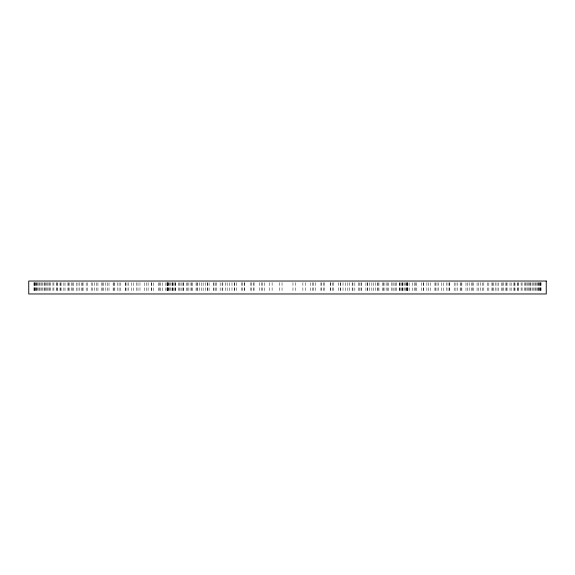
<?xml version="1.0" encoding="UTF-8"?>
<svg xmlns="http://www.w3.org/2000/svg" width="575" height="575" viewBox="0 0 575 575"><rect width="100%" height="100%" fill="white"/><g stroke="black" fill="none" stroke-linecap="round" stroke-linejoin="round"><path stroke-width="0.43" stroke-dasharray="2.88 2.16" d="M541.075 282.648L541.075 292.352M540.766 282.648L540.766 292.352M540.593 282.648L540.593 292.352M540.011 282.648L540.011 292.352M539.724 282.648L539.724 292.352M538.861 282.648L538.861 292.352M538.466 282.648L538.466 292.352M537.352 282.648L537.352 292.352M536.856 282.648L536.856 292.352M535.505 282.648L535.505 292.352M534.923 282.648L534.923 292.352M533.356 282.648L533.356 292.352M532.694 282.648L532.694 292.352M530.926 282.648L530.926 292.352M530.179 282.648L530.179 292.352M529.352 282.648L529.352 292.352M528.224 282.648L528.224 292.352M527.404 282.648L527.404 292.352M526.096 282.648L526.096 292.352M525.262 282.648L525.262 292.352M524.371 282.648L524.371 292.352M522.064 282.648L522.064 292.352M521.108 282.648L521.108 292.352M518.636 282.648L518.636 292.352M517.967 282.648L517.967 292.352M517.615 282.756L517.615 292.244M514.992 282.756L514.992 292.244M514.711 282.648L514.711 292.352M513.906 282.756L513.906 292.244M511.132 282.756L511.132 292.244M509.989 282.756L509.989 292.244M507.064 282.756L507.064 292.244M506.582 282.648L506.582 292.352M505.863 282.756L505.863 292.244M503.326 282.648L503.326 292.352M502.794 282.756L502.794 292.244M501.537 282.756L501.537 292.244M498.331 282.756L498.331 292.244M497.016 282.756L497.016 292.244M495.197 282.648L495.197 292.352M493.673 282.756L493.673 292.244M492.308 282.756L492.308 292.244M491.941 282.648L491.941 292.352M488.829 282.756L488.829 292.244M487.413 282.756L487.413 292.244M483.812 282.648L483.812 292.352M482.332 282.756L482.332 292.244M480.556 282.648L480.556 292.352M478.587 282.756L478.587 292.244M477.063 282.756L477.063 292.244M473.189 282.756L473.189 292.244M472.427 282.648L472.427 292.352M471.615 282.756L471.615 292.244M469.171 282.648L469.171 292.352M467.619 282.756L467.619 292.244M465.987 282.756L465.987 292.244M461.862 282.756L461.862 292.244M461.042 282.648L461.042 292.352M460.18 282.756L460.18 292.244M457.793 282.648L457.793 292.352M455.925 282.756L455.925 292.244M454.192 282.756L454.192 292.244M449.801 282.756L449.801 292.244M449.657 282.648L449.657 292.352M448.018 282.756L448.018 292.244M446.408 282.648L446.408 292.352M443.497 282.756L443.497 292.244M441.665 282.756L441.665 292.244M438.272 282.648L438.272 292.352M437.014 282.756L437.014 292.244M435.124 282.756L435.124 292.244M435.023 282.648L435.023 292.352M430.337 282.756L430.337 292.244M428.397 282.756L428.397 292.244M426.887 282.648L426.887 292.352M423.638 282.648L423.638 292.352M423.473 282.756L423.473 292.244M421.475 282.756L421.475 292.244M416.415 282.756L416.415 292.244M415.502 282.648L415.502 292.352M414.359 282.756L414.359 292.244M412.253 282.756L412.253 292.244M409.156 282.756L409.156 292.244M407.862 282.648L407.862 292.352M407.697 282.648L407.697 292.352M407.043 282.756L407.043 292.244M406.978 282.648L406.978 292.352M406.575 282.648L406.575 292.352M405.317 282.648L405.317 292.352M404.721 282.648L404.721 292.352M403.01 282.648L403.01 292.352M402.5 282.756L402.5 292.244M402.241 282.648L402.241 292.352M401.688 282.756L401.688 292.244M400.135 282.648L400.135 292.352M399.517 282.756L399.517 292.244M399.223 282.648L399.223 292.352M396.764 282.648L396.764 292.352M395.715 282.756L395.715 292.244M394.019 282.756L394.019 292.244M392.933 282.756L392.933 292.244M391.783 282.648L391.783 292.352M388.671 282.756L388.671 292.244M387.378 282.756L387.378 292.244M386.127 282.648L386.127 292.352M383.999 282.756L383.999 292.244M383.827 282.648L383.827 292.352M382.591 282.756L382.591 292.244M378.939 282.756L378.939 292.244M378.005 282.648L378.005 292.352M377.416 282.756L377.416 292.244M375.64 282.648L375.64 292.352M373.491 282.756L373.491 292.244M371.86 282.756L371.86 292.244M369.646 282.648L369.646 292.352M367.662 282.756L367.662 292.244M367.209 282.648L367.209 292.352M365.923 282.756L365.923 292.244M361.452 282.756L361.452 292.244M361.035 282.648L361.035 292.352M359.605 282.756L359.605 292.244M358.534 282.648L358.534 292.352M354.847 282.756L354.847 292.244M352.892 282.756L352.892 292.244M352.166 282.648L352.166 292.352M349.578 282.648L349.578 292.352M347.846 282.756L347.846 292.244M345.769 282.756L345.769 292.244M343.016 282.648L343.016 292.352M340.422 282.756L340.422 292.244M340.342 282.648L340.342 292.352M338.215 282.648L338.215 292.352M333.565 282.648L333.565 292.352M332.544 282.648L332.544 292.352M330.805 282.648L330.805 292.352M330.208 282.648L330.208 292.352M324.178 282.648L324.178 292.352M323.79 282.648L323.79 292.352M321.691 282.648L321.691 292.352M320.929 282.648L320.929 292.352M315.272 282.648L315.272 292.352M313.662 282.648L313.662 292.352M312.613 282.648L312.613 292.352M310.694 282.756L310.694 292.244M305.742 282.648L305.742 292.352M302.888 282.648L302.888 292.352M295.478 282.648L295.478 292.352M292.963 282.648L292.963 292.352M282.037 282.648L282.037 292.352M279.522 282.648L279.522 292.352M272.112 282.648L272.112 292.352M269.258 282.648L269.258 292.352M264.306 282.756L264.306 292.244M262.387 282.648L262.387 292.352M261.338 282.648L261.338 292.352M259.728 282.648L259.728 292.352M254.071 282.648L254.071 292.352M253.309 282.648L253.309 292.352M251.21 282.648L251.21 292.352M250.822 282.648L250.822 292.352M244.792 282.648L244.792 292.352M244.195 282.648L244.195 292.352M242.456 282.648L242.456 292.352M241.435 282.648L241.435 292.352M236.785 282.648L236.785 292.352M234.658 282.648L234.658 292.352M234.578 282.756L234.578 292.244M231.984 282.648L231.984 292.352M229.231 282.756L229.231 292.244M227.154 282.756L227.154 292.244M225.422 282.648L225.422 292.352M222.834 282.648L222.834 292.352M222.108 282.756L222.108 292.244M220.153 282.756L220.153 292.244M216.466 282.648L216.466 292.352M215.395 282.756L215.395 292.244M213.965 282.648L213.965 292.352M213.548 282.756L213.548 292.244M209.077 282.756L209.077 292.244M207.791 282.648L207.791 292.352M207.338 282.756L207.338 292.244M205.354 282.648L205.354 292.352M203.14 282.756L203.14 292.244M201.509 282.756L201.509 292.244M199.36 282.648L199.36 292.352M197.584 282.756L197.584 292.244M196.995 282.648L196.995 292.352M196.061 282.756L196.061 292.244M192.409 282.756L192.409 292.244M191.173 282.648L191.173 292.352M191.001 282.756L191.001 292.244M188.873 282.648L188.873 292.352M187.623 282.756L187.623 292.244M186.329 282.756L186.329 292.244M183.245 282.756L183.245 292.244M183.217 282.648L183.217 292.352M182.067 282.756L182.067 292.244M180.981 282.756L180.981 292.244M179.285 282.756L179.285 292.244M178.236 282.648L178.236 292.352M175.778 282.648L175.778 292.352M175.483 282.756L175.483 292.244M174.865 282.648L174.865 292.352M173.312 282.756L173.312 292.244M172.759 282.648L172.759 292.352M172.5 282.756L172.5 292.244M171.99 282.648L171.99 292.352M170.279 282.648L170.279 292.352M169.683 282.648L169.683 292.352M168.425 282.648L168.425 292.352M168.022 282.648L168.022 292.352M167.958 282.756L167.958 292.244M167.303 282.648L167.303 292.352M167.138 282.648L167.138 292.352M167.045 282.648L167.045 292.352M165.844 282.756L165.844 292.244M162.747 282.756L162.747 292.244M160.641 282.756L160.641 292.244M159.498 282.648L159.498 292.352M158.585 282.756L158.585 292.244M153.525 282.756L153.525 292.244M151.527 282.756L151.527 292.244M151.362 282.648L151.362 292.352M148.113 282.648L148.113 292.352M146.603 282.756L146.603 292.244M144.663 282.756L144.663 292.244M139.977 282.648L139.977 292.352M137.986 282.756L137.986 292.244M136.728 282.648L136.728 292.352M133.335 282.756L133.335 292.244M131.502 282.756L131.502 292.244M128.592 282.648L128.592 292.352M126.982 282.756L126.982 292.244M125.343 282.648L125.343 292.352M125.199 282.756L125.199 292.244M120.808 282.756L120.808 292.244M119.075 282.756L119.075 292.244M117.207 282.648L117.207 292.352M114.82 282.756L114.82 292.244M113.958 282.648L113.958 292.352M113.138 282.756L113.138 292.244M109.013 282.756L109.013 292.244M107.381 282.756L107.381 292.244M105.829 282.648L105.829 292.352M103.385 282.756L103.385 292.244M102.573 282.648L102.573 292.352M101.811 282.756L101.811 292.244M97.937 282.756L97.937 292.244M96.413 282.756L96.413 292.244M94.444 282.648L94.444 292.352M92.668 282.756L92.668 292.244M91.188 282.648L91.188 292.352M87.587 282.756L87.587 292.244M86.171 282.756L86.171 292.244M83.059 282.648L83.059 292.352M82.692 282.756L82.692 292.244M81.327 282.756L81.327 292.244M79.803 282.648L79.803 292.352M77.984 282.756L77.984 292.244M76.669 282.756L76.669 292.244M73.463 282.756L73.463 292.244M72.206 282.756L72.206 292.244M71.674 282.648L71.674 292.352M69.137 282.756L69.137 292.244M68.418 282.648L68.418 292.352M67.936 282.756L67.936 292.244M65.011 282.756L65.011 292.244M63.868 282.756L63.868 292.244M61.094 282.756L61.094 292.244M60.289 282.648L60.289 292.352M60.008 282.756L60.008 292.244M57.385 282.756L57.385 292.244M57.033 282.648L57.033 292.352M56.364 282.648L56.364 292.352M53.892 282.648L53.892 292.352M52.936 282.648L52.936 292.352M50.629 282.648L50.629 292.352M49.738 282.648L49.738 292.352M48.904 282.648L48.904 292.352M47.596 282.648L47.596 292.352M46.776 282.648L46.776 292.352M45.648 282.648L45.648 292.352M44.821 282.648L44.821 292.352M44.074 282.648L44.074 292.352M42.313 282.648L42.313 292.352M41.644 282.648L41.644 292.352M40.078 282.648L40.078 292.352M39.495 282.648L39.495 292.352M38.144 282.648L38.144 292.352M37.648 282.648L37.648 292.352M36.534 282.648L36.534 292.352M36.139 282.648L36.139 292.352M35.276 282.648L35.276 292.352M34.989 282.648L34.989 292.352M34.407 282.648L34.407 292.352M34.234 282.648L34.234 292.352M33.925 282.648L33.925 292.352"/><path stroke-width="0.86" d="M546.25 281.031L28.75 281.031L28.75 293.969L546.25 293.969L546.25 281.031"/></g></svg>
